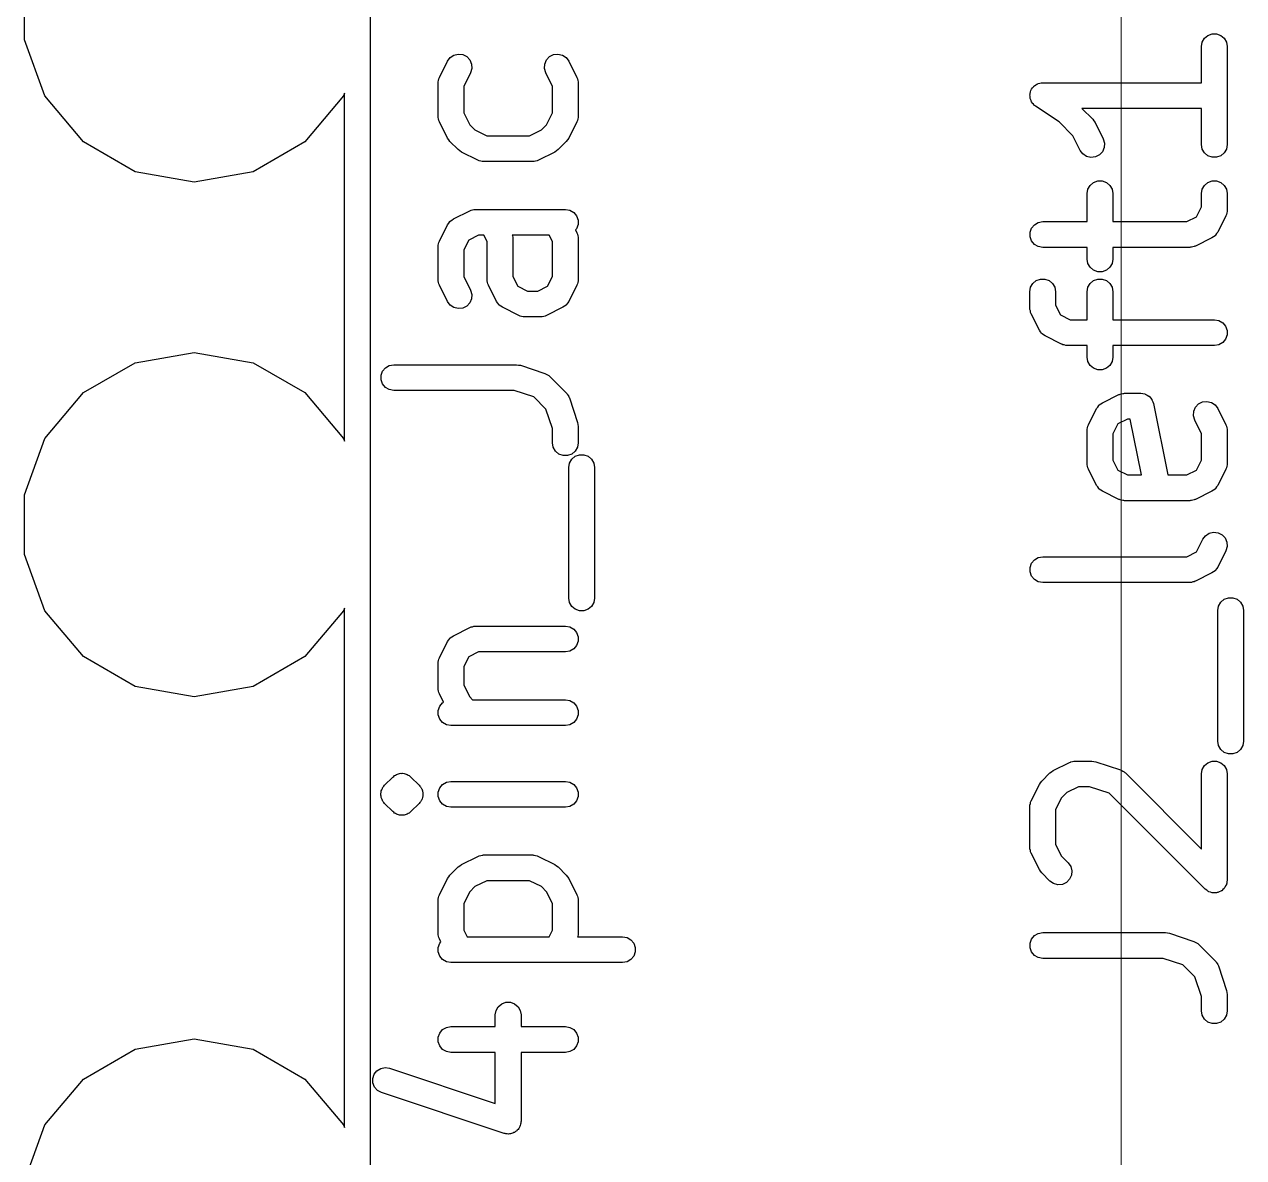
# Model space of a CAD drawing. Header units: millimetres. Extents: x 24 to 200, y 24 to 188.
# Drawn here: x 94.64 to 101.74, y 154.84 to 161.44 of the extents above; entities that cross this region are included whole.
import ezdxf

# ---------------------------------------------------------------- set-up
doc = ezdxf.new("R2010")
doc.units = ezdxf.units.MM
doc.layers.add('7_PCBサンプル', color=7, linetype='Continuous')
doc.layers.add('補助線', color=4, linetype='Continuous', lineweight=5, transparency=0.5)

# ---------------------------------------------------------------- blocks, each defined once
blk = doc.blocks.new('hhskb2-F.SilkS')
at = {"layer": '7_PCBサンプル'}
for p, q in [((83.625, -21.9), (83.625, -34)), ((81.6114, -25.2743), (81.6114, -24.9257)), ((81.7307, -25.6019), (81.6114, -25.2743)), ((88.4719, -25.2886), (88.4849, -25.2661)), ((88.4849, -25.2661), (88.5049, -25.2493)), ((88.5049, -25.2493), (88.5294, -25.2404)), ((88.5294, -25.2404), (88.5554, -25.2404)), ((88.5554, -25.2404), (88.5799, -25.2493)), ((88.5799, -25.2493), (88.5998, -25.2661)), ((88.5998, -25.2661), (88.6129, -25.2886)), ((88.4674, -25.3143), (88.4719, -25.2886)), ((88.4674, -25.525), (88.4674, -25.3143)), ((88.6129, -25.2886), (88.6174, -25.3143)), ((88.6174, -25.3143), (88.6174, -25.8857)), ((87.476, -25.5664), (87.4774, -25.5625)), ((87.4774, -25.5625), (87.4832, -25.5556)), ((87.4832, -25.5556), (87.4881, -25.5482)), ((87.4881, -25.5482), (87.4915, -25.5457)), ((87.4915, -25.5457), (87.4942, -25.5425)), ((87.4942, -25.5425), (87.5019, -25.5381)), ((87.5019, -25.5381), (87.5091, -25.5328)), ((87.5091, -25.5328), (87.5131, -25.5316)), ((87.5131, -25.5316), (87.5167, -25.5295)), ((87.5167, -25.5295), (87.5255, -25.528)), ((87.5255, -25.528), (87.5341, -25.5255)), ((87.5341, -25.5255), (87.5383, -25.5257)), ((87.5383, -25.5257), (87.5424, -25.525)), ((87.5424, -25.525), (88.4674, -25.525)), ((81.9548, -25.869), (81.7307, -25.6019)), ((83.4693, -25.6019), (83.2452, -25.869)), ((83.475, -25.5863), (83.4693, -25.6019)), ((83.475, -27.6137), (83.475, -25.5863)), ((87.4675, -25.5952), (87.4685, -25.5911)), ((87.4685, -25.6041), (87.4675, -25.5952)), ((87.4685, -25.587), (87.4716, -25.5786)), ((87.4685, -25.5911), (87.4685, -25.587)), ((87.4685, -25.613), (87.4685, -25.6041)), ((87.4699, -25.6169), (87.4685, -25.613)), ((87.4704, -25.6211), (87.4699, -25.6169)), ((87.4744, -25.6291), (87.4704, -25.6211)), ((87.4716, -25.5786), (87.4737, -25.5699)), ((87.4737, -25.5699), (87.476, -25.5664)), ((87.4774, -25.6375), (87.4744, -25.6291)), ((87.4801, -25.6407), (87.4774, -25.6375)), ((87.4819, -25.6444), (87.4801, -25.6407)), ((87.4884, -25.6506), (87.4819, -25.6444)), ((87.4942, -25.6575), (87.4884, -25.6506)), ((87.4978, -25.6595), (87.4942, -25.6575)), ((87.5008, -25.6624), (87.4978, -25.6595)), ((87.6375, -25.7535), (87.5008, -25.6624)), ((88.4674, -25.675), (87.7711, -25.675)), ((87.7711, -25.675), (87.8335, -25.7374)), ((88.4674, -25.8857), (88.4674, -25.675)), ((87.7188, -25.8349), (87.6375, -25.7535)), ((87.8335, -25.7374), (87.8404, -25.7473)), ((87.8404, -25.7473), (87.8476, -25.7569)), ((87.8476, -25.7569), (87.8952, -25.8522)), ((87.761, -25.9193), (87.7188, -25.8349)), ((82.2567, -26.0433), (81.9548, -25.869)), ((83.2452, -25.869), (82.9433, -26.0433)), ((87.7765, -25.9402), (87.761, -25.9193)), ((87.901, -25.9031), (87.8907, -25.927)), ((87.8952, -25.8522), (87.9026, -25.8771)), ((87.9026, -25.8771), (87.901, -25.9031)), ((88.4719, -25.9114), (88.4674, -25.8857)), ((88.4849, -25.9339), (88.4719, -25.9114)), ((88.6129, -25.9114), (88.5998, -25.9339)), ((88.6174, -25.8857), (88.6129, -25.9114)), ((87.7983, -25.9545), (87.7765, -25.9402)), ((87.8236, -25.9606), (87.7983, -25.9545)), ((87.8495, -25.9576), (87.8236, -25.9606)), ((87.8728, -25.946), (87.8495, -25.9576)), ((87.8907, -25.927), (87.8728, -25.946)), ((88.5049, -25.9507), (88.4849, -25.9339)), ((88.5294, -25.9596), (88.5049, -25.9507)), ((88.5554, -25.9596), (88.5294, -25.9596)), ((88.5799, -25.9507), (88.5554, -25.9596)), ((88.5998, -25.9339), (88.5799, -25.9507)), ((82.6, -26.1038), (82.2567, -26.0433)), ((82.9433, -26.0433), (82.6, -26.1038)), ((87.8052, -26.1458), (87.8183, -26.1232)), ((87.8183, -26.1232), (87.8382, -26.1065)), ((87.8382, -26.1065), (87.8627, -26.0976)), ((87.8627, -26.0976), (87.8887, -26.0976)), ((87.8887, -26.0976), (87.9132, -26.1065)), ((87.9132, -26.1065), (87.9332, -26.1232)), ((87.9332, -26.1232), (87.9462, -26.1458)), ((88.4719, -26.1458), (88.4849, -26.1232)), ((88.4849, -26.1232), (88.5049, -26.1065)), ((88.5049, -26.1065), (88.5294, -26.0976)), ((88.5294, -26.0976), (88.5554, -26.0976)), ((88.5554, -26.0976), (88.5799, -26.1065)), ((88.5799, -26.1065), (88.5998, -26.1232)), ((88.5998, -26.1232), (88.6129, -26.1458)), ((87.8007, -26.1714), (87.8052, -26.1458)), ((87.8007, -26.3345), (87.8007, -26.1714)), ((87.9462, -26.1458), (87.9507, -26.1714)), ((87.9507, -26.1714), (87.9507, -26.3345)), ((88.4674, -26.1714), (88.4719, -26.1458)), ((88.4674, -26.249), (88.4674, -26.1714)), ((88.6129, -26.1458), (88.6174, -26.1714)), ((88.6174, -26.1714), (88.6174, -26.2667)), ((88.4389, -26.306), (88.4674, -26.249)), ((88.6174, -26.2667), (88.6166, -26.2709)), ((88.6166, -26.2709), (88.6169, -26.2752)), ((87.4942, -26.3521), (87.5167, -26.339)), ((87.5167, -26.339), (87.5424, -26.3345)), ((87.5424, -26.3345), (87.8007, -26.3345)), ((87.9507, -26.3345), (88.3818, -26.3345)), ((88.3818, -26.3345), (88.4389, -26.306)), ((88.6095, -26.3002), (88.5618, -26.3954)), ((88.6107, -26.2961), (88.6095, -26.3002)), ((88.6129, -26.2923), (88.6107, -26.2961)), ((88.6144, -26.2837), (88.6129, -26.2923)), ((88.6169, -26.2752), (88.6144, -26.2837)), ((87.4685, -26.3965), (87.4774, -26.372)), ((87.4685, -26.4225), (87.4685, -26.3965)), ((87.4774, -26.372), (87.4942, -26.3521)), ((88.5463, -26.4164), (88.5371, -26.4224)), ((88.5476, -26.4147), (88.5463, -26.4164)), ((88.5492, -26.4135), (88.5476, -26.4147)), ((88.5553, -26.4043), (88.5492, -26.4135)), ((88.5618, -26.3954), (88.5553, -26.4043)), ((87.4774, -26.447), (87.4685, -26.4225)), ((87.4942, -26.467), (87.4774, -26.447)), ((87.5167, -26.48), (87.4942, -26.467)), ((87.5424, -26.4845), (87.5167, -26.48)), ((87.8007, -26.4845), (87.5424, -26.4845)), ((87.8007, -26.5524), (87.8007, -26.4845)), ((88.3995, -26.4845), (87.9507, -26.4845)), ((87.9507, -26.4845), (87.9507, -26.5524)), ((88.4038, -26.4838), (88.3995, -26.4845)), ((88.4081, -26.484), (88.4038, -26.4838)), ((88.4165, -26.4815), (88.4081, -26.484)), ((88.4252, -26.48), (88.4165, -26.4815)), ((88.4289, -26.4778), (88.4252, -26.48)), ((88.4331, -26.4766), (88.4289, -26.4778)), ((88.5283, -26.429), (88.4331, -26.4766)), ((88.5371, -26.4224), (88.5283, -26.429)), ((87.8052, -26.578), (87.8007, -26.5524)), ((87.9507, -26.5524), (87.9462, -26.578)), ((87.8183, -26.6006), (87.8052, -26.578)), ((87.8382, -26.6173), (87.8183, -26.6006)), ((87.8627, -26.6262), (87.8382, -26.6173)), ((87.8887, -26.6262), (87.8627, -26.6262)), ((87.9132, -26.6173), (87.8887, -26.6262)), ((87.9332, -26.6006), (87.9132, -26.6173)), ((87.9462, -26.578), (87.9332, -26.6006)), ((87.4719, -26.7172), (87.4849, -26.6946)), ((87.4849, -26.6946), (87.5049, -26.6779)), ((87.5049, -26.6779), (87.5294, -26.669)), ((87.5294, -26.669), (87.5554, -26.669)), ((87.5554, -26.669), (87.5799, -26.6779)), ((87.5799, -26.6779), (87.5998, -26.6946)), ((87.5998, -26.6946), (87.6129, -26.7172)), ((87.8052, -26.7172), (87.8183, -26.6946)), ((87.8183, -26.6946), (87.8382, -26.6779)), ((87.8382, -26.6779), (87.8627, -26.669)), ((87.8627, -26.669), (87.8887, -26.669)), ((87.8887, -26.669), (87.9132, -26.6779)), ((87.9132, -26.6779), (87.9332, -26.6946)), ((87.9332, -26.6946), (87.9462, -26.7172)), ((87.4674, -26.7429), (87.4719, -26.7172)), ((87.4674, -26.8381), (87.4674, -26.7429)), ((87.6129, -26.7172), (87.6174, -26.7429)), ((87.6174, -26.7429), (87.6174, -26.8204)), ((87.8007, -26.7429), (87.8052, -26.7172)), ((87.8007, -26.906), (87.8007, -26.7429)), ((87.9462, -26.7172), (87.9507, -26.7429)), ((87.9507, -26.7429), (87.9507, -26.906)), ((87.4681, -26.8424), (87.4674, -26.8381)), ((87.4679, -26.8467), (87.4681, -26.8424)), ((87.6174, -26.8204), (87.6459, -26.8774)), ((87.4704, -26.8551), (87.4679, -26.8467)), ((87.4719, -26.8637), (87.4704, -26.8551)), ((87.4741, -26.8675), (87.4719, -26.8637)), ((87.4753, -26.8716), (87.4741, -26.8675)), ((87.5229, -26.9669), (87.4753, -26.8716)), ((87.6459, -26.8774), (87.7029, -26.906)), ((87.7029, -26.906), (87.8007, -26.906)), ((87.9507, -26.906), (88.5424, -26.906)), ((88.5424, -26.906), (88.568, -26.9105)), ((88.568, -26.9105), (88.5906, -26.9235)), ((87.5295, -26.9757), (87.5229, -26.9669)), ((87.5355, -26.9849), (87.5295, -26.9757)), ((88.5906, -26.9235), (88.6073, -26.9435)), ((88.6073, -26.9435), (88.6162, -26.9679)), ((88.6162, -26.9679), (88.6162, -26.994)), ((87.5372, -26.9861), (87.5355, -26.9849)), ((87.5384, -26.9878), (87.5372, -26.9861)), ((87.5476, -26.9939), (87.5384, -26.9878)), ((87.5565, -27.0004), (87.5476, -26.9939)), ((87.6517, -27.048), (87.5565, -27.0004)), ((87.6558, -27.0493), (87.6517, -27.048)), ((87.6596, -27.0514), (87.6558, -27.0493)), ((87.6682, -27.053), (87.6596, -27.0514)), ((87.6767, -27.0555), (87.6682, -27.053)), ((87.681, -27.0552), (87.6767, -27.0555)), ((87.6852, -27.056), (87.681, -27.0552)), ((88.568, -27.0514), (88.5424, -27.056)), ((88.5906, -27.0384), (88.568, -27.0514)), ((88.6073, -27.0185), (88.5906, -27.0384)), ((88.6162, -26.994), (88.6073, -27.0185)), ((82.2567, -27.1567), (82.6, -27.0962)), ((82.6, -27.0962), (82.9433, -27.1567)), ((87.8007, -27.056), (87.6852, -27.056)), ((87.8007, -27.1238), (87.8007, -27.056)), ((87.8052, -27.1495), (87.8007, -27.1238)), ((87.9507, -27.1238), (87.9462, -27.1495)), ((88.5424, -27.056), (87.9507, -27.056)), ((87.9507, -27.056), (87.9507, -27.1238)), ((81.9548, -27.331), (82.2567, -27.1567)), ((82.9433, -27.1567), (83.2452, -27.331)), ((87.8183, -27.172), (87.8052, -27.1495)), ((87.8382, -27.1888), (87.8183, -27.172)), ((87.8627, -27.1977), (87.8382, -27.1888)), ((87.9132, -27.1888), (87.8887, -27.1977)), ((87.9332, -27.172), (87.9132, -27.1888)), ((87.9462, -27.1495), (87.9332, -27.172)), ((87.8887, -27.1977), (87.8627, -27.1977)), ((81.7307, -27.5981), (81.9548, -27.331)), ((83.2452, -27.331), (83.4693, -27.5981)), ((87.9892, -27.3412), (87.9929, -27.339)), ((87.9929, -27.339), (88.0016, -27.3375)), ((88.0016, -27.3375), (88.01, -27.335)), ((88.01, -27.335), (88.0143, -27.3353)), ((88.0143, -27.3353), (88.0186, -27.3345)), ((88.0186, -27.3345), (88.1138, -27.3345)), ((88.1138, -27.3345), (88.1258, -27.3366)), ((88.1258, -27.3366), (88.1378, -27.3385)), ((88.1378, -27.3385), (88.1386, -27.3389)), ((88.1386, -27.3389), (88.1395, -27.339)), ((88.1395, -27.339), (88.15, -27.3451)), ((87.8628, -27.4148), (87.8689, -27.4056)), ((87.8689, -27.4056), (87.8705, -27.4043)), ((87.8705, -27.4043), (87.8718, -27.4027)), ((87.8718, -27.4027), (87.881, -27.3966)), ((87.881, -27.3966), (87.8898, -27.3901)), ((87.8898, -27.3901), (87.985, -27.3424)), ((87.985, -27.3424), (87.9892, -27.3412)), ((88.15, -27.3451), (88.1607, -27.351)), ((88.1607, -27.351), (88.1613, -27.3516)), ((88.1613, -27.3516), (88.162, -27.3521)), ((88.162, -27.3521), (88.1698, -27.3614)), ((88.1698, -27.3614), (88.1779, -27.3705)), ((88.1779, -27.3705), (88.1782, -27.3714)), ((88.1782, -27.3714), (88.1788, -27.372)), ((88.1788, -27.372), (88.1829, -27.3835)), ((88.1829, -27.3835), (88.1874, -27.3948)), ((88.1874, -27.3948), (88.2705, -27.8107)), ((88.4322, -27.4158), (88.4501, -27.3969)), ((88.4501, -27.3969), (88.4734, -27.3853)), ((88.4734, -27.3853), (88.4993, -27.3823)), ((88.4993, -27.3823), (88.5246, -27.3883)), ((88.5246, -27.3883), (88.5463, -27.4027)), ((88.5463, -27.4027), (88.5618, -27.4236)), ((87.8086, -27.5188), (87.8563, -27.4236)), ((87.8563, -27.4236), (87.8628, -27.4148)), ((88.4203, -27.4657), (88.4218, -27.4397)), ((88.4277, -27.4907), (88.4203, -27.4657)), ((88.4218, -27.4397), (88.4322, -27.4158)), ((88.5618, -27.4236), (88.6095, -27.5188)), ((87.8007, -27.5524), (87.8015, -27.5481)), ((87.8007, -27.7429), (87.8007, -27.5524)), ((87.8012, -27.5438), (87.8037, -27.5354)), ((87.8015, -27.5481), (87.8012, -27.5438)), ((87.8037, -27.5354), (87.8052, -27.5267)), ((87.8052, -27.5267), (87.8074, -27.523)), ((87.8074, -27.523), (87.8086, -27.5188)), ((87.9792, -27.513), (87.9507, -27.5701)), ((88.0363, -27.4845), (87.9792, -27.513)), ((88.0523, -27.4845), (88.0363, -27.4845)), ((88.1176, -27.8107), (88.0523, -27.4845)), ((88.4674, -27.5701), (88.4277, -27.4907)), ((88.6095, -27.5188), (88.6107, -27.523)), ((88.6107, -27.523), (88.6129, -27.5267)), ((88.6129, -27.5267), (88.6144, -27.5354)), ((88.6144, -27.5354), (88.6169, -27.5438)), ((88.6169, -27.5438), (88.6166, -27.5481)), ((88.6166, -27.5481), (88.6174, -27.5524)), ((88.6174, -27.5524), (88.6174, -27.7429)), ((81.6114, -27.9257), (81.7307, -27.5981)), ((83.4693, -27.5981), (83.475, -27.6137)), ((87.9507, -27.5701), (87.9507, -27.7252)), ((88.4674, -27.7252), (88.4674, -27.5701)), ((87.8015, -27.7471), (87.8007, -27.7429)), ((87.8012, -27.7514), (87.8015, -27.7471)), ((87.8037, -27.7599), (87.8012, -27.7514)), ((87.8052, -27.7685), (87.8037, -27.7599)), ((87.9507, -27.7252), (87.9792, -27.7822)), ((88.4389, -27.7822), (88.4674, -27.7252)), ((88.6144, -27.7599), (88.6129, -27.7685)), ((88.6169, -27.7514), (88.6144, -27.7599)), ((88.6174, -27.7429), (88.6166, -27.7471)), ((88.6166, -27.7471), (88.6169, -27.7514)), ((87.8074, -27.7723), (87.8052, -27.7685)), ((87.8086, -27.7764), (87.8074, -27.7723)), ((87.8563, -27.8716), (87.8086, -27.7764)), ((87.9792, -27.7822), (88.0363, -27.8107)), ((88.0363, -27.8107), (88.1176, -27.8107)), ((88.2705, -27.8107), (88.3818, -27.8107)), ((88.3818, -27.8107), (88.4389, -27.7822)), ((88.6095, -27.7764), (88.5618, -27.8716)), ((88.6107, -27.7723), (88.6095, -27.7764)), ((88.6129, -27.7685), (88.6107, -27.7723)), ((87.8628, -27.8805), (87.8563, -27.8716)), ((87.8689, -27.8897), (87.8628, -27.8805)), ((87.8705, -27.8909), (87.8689, -27.8897)), ((87.8718, -27.8926), (87.8705, -27.8909)), ((87.881, -27.8986), (87.8718, -27.8926)), ((87.8898, -27.9052), (87.881, -27.8986)), ((87.985, -27.9528), (87.8898, -27.9052)), ((88.5283, -27.9052), (88.4331, -27.9528)), ((88.5371, -27.8986), (88.5283, -27.9052)), ((88.5463, -27.8926), (88.5371, -27.8986)), ((88.5476, -27.8909), (88.5463, -27.8926)), ((88.5492, -27.8897), (88.5476, -27.8909)), ((88.5553, -27.8805), (88.5492, -27.8897)), ((88.5618, -27.8716), (88.5553, -27.8805)), ((81.6114, -28.2743), (81.6114, -27.9257)), ((87.9892, -27.954), (87.985, -27.9528)), ((87.9929, -27.9562), (87.9892, -27.954)), ((88.0016, -27.9577), (87.9929, -27.9562)), ((88.01, -27.9602), (88.0016, -27.9577)), ((88.0143, -27.96), (88.01, -27.9602)), ((88.0186, -27.9607), (88.0143, -27.96)), ((88.3995, -27.9607), (88.0186, -27.9607)), ((88.4038, -27.96), (88.3995, -27.9607)), ((88.4081, -27.9602), (88.4038, -27.96)), ((88.4165, -27.9577), (88.4081, -27.9602)), ((88.4252, -27.9562), (88.4165, -27.9577)), ((88.4289, -27.954), (88.4252, -27.9562)), ((88.4331, -27.9528), (88.4289, -27.954)), ((88.4389, -28.2584), (88.4753, -28.1855)), ((88.4753, -28.1855), (88.4908, -28.1646)), ((88.4908, -28.1646), (88.5126, -28.1502)), ((88.5126, -28.1502), (88.5379, -28.1442)), ((88.5379, -28.1442), (88.5638, -28.1472)), ((88.5638, -28.1472), (88.5871, -28.1588)), ((88.5871, -28.1588), (88.605, -28.1777)), ((88.605, -28.1777), (88.6153, -28.2016)), ((88.3818, -28.2869), (88.4389, -28.2584)), ((88.6095, -28.2526), (88.5618, -28.3478)), ((88.6169, -28.2276), (88.6095, -28.2526)), ((88.6153, -28.2016), (88.6169, -28.2276)), ((81.7307, -28.6019), (81.6114, -28.2743)), ((87.4685, -28.3489), (87.4774, -28.3244)), ((87.4774, -28.3244), (87.4942, -28.3045)), ((87.4942, -28.3045), (87.5167, -28.2914)), ((87.5167, -28.2914), (87.5424, -28.2869)), ((87.5424, -28.2869), (88.3818, -28.2869)), ((87.4685, -28.3749), (87.4685, -28.3489)), ((87.4774, -28.3994), (87.4685, -28.3749)), ((87.4942, -28.4194), (87.4774, -28.3994)), ((88.5283, -28.3814), (88.4331, -28.429)), ((88.5371, -28.3748), (88.5283, -28.3814)), ((88.5463, -28.3687), (88.5371, -28.3748)), ((88.5476, -28.3671), (88.5463, -28.3687)), ((88.5492, -28.3659), (88.5476, -28.3671)), ((88.5553, -28.3567), (88.5492, -28.3659)), ((88.5618, -28.3478), (88.5553, -28.3567)), ((87.5167, -28.4324), (87.4942, -28.4194)), ((87.5424, -28.4369), (87.5167, -28.4324)), ((88.3995, -28.4369), (87.5424, -28.4369)), ((88.4038, -28.4362), (88.3995, -28.4369)), ((88.4081, -28.4364), (88.4038, -28.4362)), ((88.4165, -28.4339), (88.4081, -28.4364)), ((88.4252, -28.4324), (88.4165, -28.4339)), ((88.4289, -28.4302), (88.4252, -28.4324)), ((88.4331, -28.429), (88.4289, -28.4302)), ((88.5802, -28.5518), (88.6001, -28.535)), ((88.6001, -28.535), (88.6246, -28.5261)), ((88.6246, -28.5261), (88.6506, -28.5261)), ((88.6506, -28.5261), (88.6751, -28.535)), ((88.6751, -28.535), (88.6951, -28.5518)), ((81.9548, -28.869), (81.7307, -28.6019)), ((83.4693, -28.6019), (83.2452, -28.869)), ((83.475, -28.5863), (83.4693, -28.6019)), ((83.475, -31.6137), (83.475, -28.5863)), ((88.5626, -28.6), (88.5671, -28.5743)), ((88.5626, -29.3619), (88.5626, -28.6)), ((88.5671, -28.5743), (88.5802, -28.5518)), ((88.6951, -28.5518), (88.7081, -28.5743)), ((88.7081, -28.5743), (88.7126, -28.6)), ((88.7126, -28.6), (88.7126, -29.3619)), ((82.2567, -29.0433), (81.9548, -28.869)), ((83.2452, -28.869), (82.9433, -29.0433)), ((82.6, -29.1038), (82.2567, -29.0433)), ((82.9433, -29.0433), (82.6, -29.1038)), ((88.5671, -29.3876), (88.5626, -29.3619)), ((88.5802, -29.4101), (88.5671, -29.3876)), ((88.7081, -29.3876), (88.6951, -29.4101)), ((88.7126, -29.3619), (88.7081, -29.3876)), ((88.6001, -29.4269), (88.5802, -29.4101)), ((88.6246, -29.4358), (88.6001, -29.4269)), ((88.6506, -29.4358), (88.6246, -29.4358)), ((88.6751, -29.4269), (88.6506, -29.4358)), ((88.6951, -29.4101), (88.6751, -29.4269)), ((87.5846, -29.547), (87.5944, -29.5401)), ((87.5944, -29.5401), (87.6041, -29.5329)), ((87.6041, -29.5329), (87.6993, -29.4853)), ((87.6993, -29.4853), (87.7035, -29.4841)), ((87.7035, -29.4841), (87.7072, -29.4819)), ((87.7072, -29.4819), (87.7159, -29.4804)), ((87.7159, -29.4804), (87.7243, -29.4779)), ((87.7243, -29.4779), (87.7286, -29.4781)), ((87.7286, -29.4781), (87.7329, -29.4774)), ((87.7329, -29.4774), (87.8281, -29.4774)), ((87.8281, -29.4774), (87.8399, -29.4795)), ((87.8399, -29.4795), (87.8518, -29.4812)), ((87.8518, -29.4812), (87.9947, -29.5288)), ((87.9947, -29.5288), (87.9985, -29.5309)), ((87.9985, -29.5309), (88.0026, -29.532)), ((88.0026, -29.532), (88.0098, -29.5371)), ((88.0098, -29.5371), (88.0176, -29.5413)), ((88.4674, -29.5524), (88.4719, -29.5267)), ((88.4719, -29.5267), (88.4849, -29.5042)), ((88.4849, -29.5042), (88.5049, -29.4874)), ((88.5049, -29.4874), (88.5294, -29.4785)), ((88.5294, -29.4785), (88.5554, -29.4785)), ((88.5554, -29.4785), (88.5799, -29.4874)), ((88.5799, -29.4874), (88.5998, -29.5042)), ((88.5998, -29.5042), (88.6129, -29.5267)), ((88.6129, -29.5267), (88.6174, -29.5524)), ((87.5229, -29.6141), (87.5301, -29.6044)), ((87.5301, -29.6044), (87.537, -29.5946)), ((87.537, -29.5946), (87.5846, -29.547)), ((88.0176, -29.5413), (88.0204, -29.5445)), ((88.0204, -29.5445), (88.024, -29.547)), ((88.024, -29.547), (88.4674, -29.9904)), ((88.4674, -29.9904), (88.4674, -29.5524)), ((88.6174, -29.5524), (88.6174, -30.1714)), ((87.4753, -29.7093), (87.5229, -29.6141)), ((87.682, -29.6616), (87.6516, -29.692)), ((87.7506, -29.6274), (87.682, -29.6616)), ((87.8159, -29.6274), (87.7506, -29.6274)), ((87.9304, -29.6656), (87.8159, -29.6274)), ((88.4893, -30.2245), (87.9304, -29.6656)), ((87.4674, -29.7429), (87.4681, -29.7386)), ((87.4674, -29.981), (87.4674, -29.7429)), ((87.4679, -29.7343), (87.4704, -29.7259)), ((87.4681, -29.7386), (87.4679, -29.7343)), ((87.4704, -29.7259), (87.4719, -29.7172)), ((87.4719, -29.7172), (87.4741, -29.7135)), ((87.4741, -29.7135), (87.4753, -29.7093)), ((87.6516, -29.692), (87.6174, -29.7606)), ((87.6174, -29.7606), (87.6174, -29.9632)), ((87.6174, -29.9632), (87.6516, -30.0318)), ((87.4681, -29.9852), (87.4674, -29.981)), ((87.4679, -29.9895), (87.4681, -29.9852)), ((87.4704, -29.9979), (87.4679, -29.9895)), ((87.4719, -30.0066), (87.4704, -29.9979)), ((87.4741, -30.0104), (87.4719, -30.0066)), ((87.4753, -30.0145), (87.4741, -30.0104)), ((87.5229, -30.1097), (87.4753, -30.0145)), ((87.6516, -30.0318), (87.6907, -30.0708)), ((87.6907, -30.0708), (87.7056, -30.0921)), ((87.7056, -30.0921), (87.7123, -30.1173)), ((87.5301, -30.1194), (87.5229, -30.1097)), ((87.537, -30.1292), (87.5301, -30.1194)), ((87.5846, -30.1768), (87.537, -30.1292)), ((87.6059, -30.1918), (87.5846, -30.1768)), ((87.6991, -30.1668), (87.6806, -30.1852)), ((87.7101, -30.1432), (87.6991, -30.1668)), ((87.7123, -30.1173), (87.7101, -30.1432)), ((88.6174, -30.1714), (88.6157, -30.1811)), ((87.6311, -30.1985), (87.6059, -30.1918)), ((87.657, -30.1963), (87.6311, -30.1985)), ((87.6806, -30.1852), (87.657, -30.1963)), ((88.4974, -30.2301), (88.4893, -30.2245)), ((88.5049, -30.2364), (88.4974, -30.2301)), ((88.508, -30.2375), (88.5049, -30.2364)), ((88.5107, -30.2394), (88.508, -30.2375)), ((88.5202, -30.2419), (88.5107, -30.2394)), ((88.5294, -30.2453), (88.5202, -30.2419)), ((88.5327, -30.2453), (88.5294, -30.2453)), ((88.5358, -30.2461), (88.5327, -30.2453)), ((88.5456, -30.2453), (88.5358, -30.2461)), ((88.5554, -30.2453), (88.5456, -30.2453)), ((88.5585, -30.2442), (88.5554, -30.2453)), ((88.5618, -30.2439), (88.5585, -30.2442)), ((88.5707, -30.2397), (88.5618, -30.2439)), ((88.5799, -30.2364), (88.5707, -30.2397)), ((88.5824, -30.2343), (88.5799, -30.2364)), ((88.5854, -30.2329), (88.5824, -30.2343)), ((88.5923, -30.2259), (88.5854, -30.2329)), ((88.5998, -30.2196), (88.5923, -30.2259)), ((88.6015, -30.2168), (88.5998, -30.2196)), ((88.6038, -30.2144), (88.6015, -30.2168)), ((88.608, -30.2056), (88.6038, -30.2144)), ((88.6129, -30.1971), (88.608, -30.2056)), ((88.6134, -30.1938), (88.6129, -30.1971)), ((88.6148, -30.1908), (88.6134, -30.1938)), ((88.6157, -30.1811), (88.6148, -30.1908)), ((87.4685, -30.5394), (87.4774, -30.5149)), ((87.4774, -30.5149), (87.4942, -30.4949)), ((87.4942, -30.4949), (87.5167, -30.4819)), ((87.5167, -30.4819), (87.5424, -30.4774)), ((87.5424, -30.4774), (88.2567, -30.4774)), ((88.2567, -30.4774), (88.2685, -30.4795)), ((88.2685, -30.4795), (88.2804, -30.4812)), ((88.2804, -30.4812), (88.4232, -30.5288)), ((88.4232, -30.5288), (88.427, -30.5309)), ((88.427, -30.5309), (88.4312, -30.532)), ((88.4312, -30.532), (88.4384, -30.5371)), ((87.4685, -30.5654), (87.4685, -30.5394)), ((87.4774, -30.5899), (87.4685, -30.5654)), ((87.4942, -30.6098), (87.4774, -30.5899)), ((88.4384, -30.5371), (88.4461, -30.5413)), ((88.4461, -30.5413), (88.449, -30.5445)), ((88.449, -30.5445), (88.4526, -30.547)), ((88.4526, -30.547), (88.5478, -30.6422)), ((87.5167, -30.6229), (87.4942, -30.6098)), ((87.5424, -30.6274), (87.5167, -30.6229)), ((88.2445, -30.6274), (87.5424, -30.6274)), ((88.359, -30.6656), (88.2445, -30.6274)), ((88.4292, -30.7358), (88.359, -30.6656)), ((88.5478, -30.6422), (88.5503, -30.6457)), ((88.5503, -30.6457), (88.5535, -30.6486)), ((88.5535, -30.6486), (88.5577, -30.6563)), ((88.5577, -30.6563), (88.5627, -30.6635)), ((88.5627, -30.6635), (88.5639, -30.6677)), ((88.5639, -30.6677), (88.5659, -30.6715)), ((88.5659, -30.6715), (88.6135, -30.8144)), ((88.4674, -30.8503), (88.4292, -30.7358)), ((88.6135, -30.8144), (88.6153, -30.8263)), ((88.4674, -30.9333), (88.4674, -30.8503)), ((88.6153, -30.8263), (88.6174, -30.8381)), ((88.6174, -30.8381), (88.6174, -30.9333)), ((88.4719, -30.959), (88.4674, -30.9333)), ((88.4849, -30.9815), (88.4719, -30.959)), ((88.6129, -30.959), (88.5998, -30.9815)), ((88.6174, -30.9333), (88.6129, -30.959)), ((88.5049, -30.9983), (88.4849, -30.9815)), ((88.5294, -31.0072), (88.5049, -30.9983)), ((88.5554, -31.0072), (88.5294, -31.0072)), ((88.5799, -30.9983), (88.5554, -31.0072)), ((88.5998, -30.9815), (88.5799, -30.9983)), ((82.2567, -31.1567), (82.6, -31.0962)), ((82.6, -31.0962), (82.9433, -31.1567)), ((81.9548, -31.331), (82.2567, -31.1567)), ((82.9433, -31.1567), (83.2452, -31.331)), ((81.7307, -31.5981), (81.9548, -31.331)), ((83.2452, -31.331), (83.4693, -31.5981)), ((81.6114, -31.9257), (81.7307, -31.5981)), ((83.4693, -31.5981), (83.475, -31.6137))]:
    blk.add_line(p, q, dxfattribs=at)
blk = doc.blocks.new('hhskb2-F.Fab')
at = {"layer": '7_PCBサンプル'}
for p, q in [((84.0286, -25.495), (84.0763, -25.3998)), ((84.0763, -25.3998), (84.0918, -25.3789)), ((84.0918, -25.3789), (84.1135, -25.3645)), ((84.1135, -25.3645), (84.1388, -25.3585)), ((84.1388, -25.3585), (84.1647, -25.3614)), ((84.1647, -25.3614), (84.188, -25.3731)), ((84.188, -25.3731), (84.2059, -25.392)), ((84.2059, -25.392), (84.2163, -25.4159)), ((84.2163, -25.4159), (84.2178, -25.4419)), ((84.6403, -25.4419), (84.6418, -25.4159)), ((84.6418, -25.4159), (84.6522, -25.392)), ((84.6522, -25.392), (84.6701, -25.3731)), ((84.6701, -25.3731), (84.6934, -25.3614)), ((84.6934, -25.3614), (84.7193, -25.3585)), ((84.7193, -25.3585), (84.7446, -25.3645)), ((84.7446, -25.3645), (84.7663, -25.3789)), ((84.7663, -25.3789), (84.7818, -25.3998)), ((84.7818, -25.3998), (84.8295, -25.495)), ((84.2104, -25.4669), (84.1707, -25.5463)), ((84.2178, -25.4419), (84.2104, -25.4669)), ((84.6477, -25.4669), (84.6403, -25.4419)), ((84.6874, -25.5463), (84.6477, -25.4669)), ((84.0207, -25.5286), (84.0215, -25.5243)), ((84.0207, -25.719), (84.0207, -25.5286)), ((84.0212, -25.52), (84.0237, -25.5116)), ((84.0215, -25.5243), (84.0212, -25.52)), ((84.0237, -25.5116), (84.0252, -25.5029)), ((84.0252, -25.5029), (84.0274, -25.4992)), ((84.0274, -25.4992), (84.0286, -25.495)), ((84.1707, -25.5463), (84.1707, -25.7013)), ((84.6874, -25.7013), (84.6874, -25.5463)), ((84.8295, -25.495), (84.8307, -25.4992)), ((84.8307, -25.4992), (84.8329, -25.5029)), ((84.8329, -25.5029), (84.8344, -25.5116)), ((84.8344, -25.5116), (84.8369, -25.52)), ((84.8369, -25.52), (84.8366, -25.5243)), ((84.8366, -25.5243), (84.8374, -25.5286)), ((84.8374, -25.5286), (84.8374, -25.719)), ((84.1707, -25.7013), (84.205, -25.7699)), ((84.6531, -25.7699), (84.6874, -25.7013)), ((84.0215, -25.7233), (84.0207, -25.719)), ((84.0212, -25.7276), (84.0215, -25.7233)), ((84.0237, -25.736), (84.0212, -25.7276)), ((84.0252, -25.7447), (84.0237, -25.736)), ((84.0274, -25.7484), (84.0252, -25.7447)), ((84.0286, -25.7526), (84.0274, -25.7484)), ((84.0763, -25.8478), (84.0286, -25.7526)), ((84.205, -25.7699), (84.2354, -25.8003)), ((84.6227, -25.8003), (84.6531, -25.7699)), ((84.8295, -25.7526), (84.7818, -25.8478)), ((84.8307, -25.7484), (84.8295, -25.7526)), ((84.8329, -25.7447), (84.8307, -25.7484)), ((84.8344, -25.736), (84.8329, -25.7447)), ((84.8369, -25.7276), (84.8344, -25.736)), ((84.8374, -25.719), (84.8366, -25.7233)), ((84.8366, -25.7233), (84.8369, -25.7276)), ((84.0834, -25.8575), (84.0763, -25.8478)), ((84.2354, -25.8003), (84.3039, -25.8345)), ((84.3039, -25.8345), (84.5542, -25.8345)), ((84.5542, -25.8345), (84.6227, -25.8003)), ((84.7818, -25.8478), (84.7747, -25.8575)), ((84.0903, -25.8673), (84.0834, -25.8575)), ((84.1379, -25.9149), (84.0903, -25.8673)), ((84.1478, -25.9218), (84.1379, -25.9149)), ((84.7202, -25.9149), (84.7103, -25.9218)), ((84.7678, -25.8673), (84.7202, -25.9149)), ((84.7747, -25.8575), (84.7678, -25.8673)), ((84.1574, -25.929), (84.1478, -25.9218)), ((84.2526, -25.9766), (84.1574, -25.929)), ((84.2568, -25.9778), (84.2526, -25.9766)), ((84.2605, -25.98), (84.2568, -25.9778)), ((84.2692, -25.9815), (84.2605, -25.98)), ((84.2776, -25.984), (84.2692, -25.9815)), ((84.2819, -25.9838), (84.2776, -25.984)), ((84.2862, -25.9845), (84.2819, -25.9838)), ((84.5719, -25.9845), (84.2862, -25.9845)), ((84.5762, -25.9838), (84.5719, -25.9845)), ((84.5805, -25.984), (84.5762, -25.9838)), ((84.5889, -25.9815), (84.5805, -25.984)), ((84.5976, -25.98), (84.5889, -25.9815)), ((84.6013, -25.9778), (84.5976, -25.98)), ((84.6054, -25.9766), (84.6013, -25.9778)), ((84.7007, -25.929), (84.6054, -25.9766)), ((84.7103, -25.9218), (84.7007, -25.929)), ((84.1098, -26.3186), (84.205, -26.271)), ((84.205, -26.271), (84.2092, -26.2698)), ((84.2092, -26.2698), (84.2129, -26.2676)), ((84.2129, -26.2676), (84.2216, -26.2661)), ((84.2216, -26.2661), (84.23, -26.2636)), ((84.23, -26.2636), (84.2343, -26.2638)), ((84.2343, -26.2638), (84.2386, -26.2631)), ((84.2386, -26.2631), (84.7624, -26.2631)), ((84.7624, -26.2631), (84.788, -26.2676)), ((84.788, -26.2676), (84.8106, -26.2806)), ((84.0763, -26.3522), (84.0828, -26.3433)), ((84.0828, -26.3433), (84.0889, -26.3341)), ((84.0889, -26.3341), (84.0905, -26.3329)), ((84.0905, -26.3329), (84.0918, -26.3313)), ((84.0918, -26.3313), (84.101, -26.3252)), ((84.101, -26.3252), (84.1098, -26.3186)), ((84.8106, -26.2806), (84.8273, -26.3006)), ((84.8273, -26.3006), (84.8362, -26.3251)), ((84.8362, -26.3251), (84.8362, -26.3511)), ((84.0286, -26.4474), (84.0763, -26.3522)), ((84.2563, -26.4131), (84.1992, -26.4416)), ((84.2875, -26.4131), (84.2563, -26.4131)), ((84.3064, -26.451), (84.2875, -26.4131)), ((84.4529, -26.4131), (84.4534, -26.4163)), ((84.6684, -26.4131), (84.4529, -26.4131)), ((84.4534, -26.4163), (84.4559, -26.4248)), ((84.6874, -26.451), (84.6684, -26.4131)), ((84.8273, -26.3756), (84.8211, -26.383)), ((84.8211, -26.383), (84.8295, -26.3998)), ((84.8362, -26.3511), (84.8273, -26.3756)), ((84.8295, -26.3998), (84.8307, -26.4039)), ((84.8307, -26.4039), (84.8329, -26.4077)), ((84.8329, -26.4077), (84.8344, -26.4163)), ((84.8344, -26.4163), (84.8369, -26.4248)), ((84.0207, -26.481), (84.0215, -26.4767)), ((84.0207, -26.6714), (84.0207, -26.481)), ((84.0212, -26.4724), (84.0237, -26.464)), ((84.0215, -26.4767), (84.0212, -26.4724)), ((84.0237, -26.464), (84.0252, -26.4553)), ((84.0252, -26.4553), (84.0274, -26.4516)), ((84.0274, -26.4516), (84.0286, -26.4474)), ((84.1992, -26.4416), (84.1707, -26.4987)), ((84.3064, -26.6714), (84.3064, -26.451)), ((84.4559, -26.4248), (84.4557, -26.4291)), ((84.4557, -26.4291), (84.4564, -26.4333)), ((84.4564, -26.4333), (84.4564, -26.6537)), ((84.6874, -26.6537), (84.6874, -26.451)), ((84.8369, -26.4248), (84.8366, -26.4291)), ((84.8366, -26.4291), (84.8374, -26.4333)), ((84.8374, -26.4333), (84.8374, -26.6714)), ((84.1707, -26.4987), (84.1707, -26.6537)), ((84.0215, -26.6757), (84.0207, -26.6714)), ((84.0212, -26.68), (84.0215, -26.6757)), ((84.0237, -26.6884), (84.0212, -26.68)), ((84.0252, -26.6971), (84.0237, -26.6884)), ((84.0274, -26.7008), (84.0252, -26.6971)), ((84.1707, -26.6537), (84.2104, -26.7331)), ((84.3072, -26.6757), (84.3064, -26.6714)), ((84.3069, -26.68), (84.3072, -26.6757)), ((84.3094, -26.6884), (84.3069, -26.68)), ((84.311, -26.6971), (84.3094, -26.6884)), ((84.3131, -26.7008), (84.311, -26.6971)), ((84.4564, -26.6537), (84.4849, -26.7108)), ((84.6589, -26.7108), (84.6874, -26.6537)), ((84.8329, -26.6971), (84.8307, -26.7008)), ((84.8344, -26.6884), (84.8329, -26.6971)), ((84.8369, -26.68), (84.8344, -26.6884)), ((84.8374, -26.6714), (84.8366, -26.6757)), ((84.8366, -26.6757), (84.8369, -26.68)), ((84.0286, -26.705), (84.0274, -26.7008)), ((84.0763, -26.8002), (84.0286, -26.705)), ((84.2104, -26.7331), (84.2178, -26.7581)), ((84.2178, -26.7581), (84.2163, -26.7841)), ((84.3143, -26.705), (84.3131, -26.7008)), ((84.362, -26.8002), (84.3143, -26.705)), ((84.4849, -26.7108), (84.542, -26.7393)), ((84.542, -26.7393), (84.6018, -26.7393)), ((84.6018, -26.7393), (84.6589, -26.7108)), ((84.8295, -26.705), (84.7818, -26.8002)), ((84.8307, -26.7008), (84.8295, -26.705)), ((84.0918, -26.8211), (84.0763, -26.8002)), ((84.1135, -26.8355), (84.0918, -26.8211)), ((84.1388, -26.8415), (84.1135, -26.8355)), ((84.1647, -26.8386), (84.1388, -26.8415)), ((84.188, -26.8269), (84.1647, -26.8386)), ((84.2059, -26.808), (84.188, -26.8269)), ((84.2163, -26.7841), (84.2059, -26.808)), ((84.3685, -26.809), (84.362, -26.8002)), ((84.3746, -26.8182), (84.3685, -26.809)), ((84.3762, -26.8195), (84.3746, -26.8182)), ((84.3775, -26.8211), (84.3762, -26.8195)), ((84.3867, -26.8272), (84.3775, -26.8211)), ((84.3955, -26.8337), (84.3867, -26.8272)), ((84.4907, -26.8814), (84.3955, -26.8337)), ((84.7483, -26.8337), (84.6531, -26.8814)), ((84.7571, -26.8272), (84.7483, -26.8337)), ((84.7663, -26.8211), (84.7571, -26.8272)), ((84.7676, -26.8195), (84.7663, -26.8211)), ((84.7692, -26.8182), (84.7676, -26.8195)), ((84.7753, -26.809), (84.7692, -26.8182)), ((84.7818, -26.8002), (84.7753, -26.809)), ((84.4949, -26.8826), (84.4907, -26.8814)), ((84.4986, -26.8848), (84.4949, -26.8826)), ((84.5073, -26.8863), (84.4986, -26.8848)), ((84.5157, -26.8888), (84.5073, -26.8863)), ((84.52, -26.8885), (84.5157, -26.8888)), ((84.5243, -26.8893), (84.52, -26.8885)), ((84.6195, -26.8893), (84.5243, -26.8893)), ((84.6238, -26.8885), (84.6195, -26.8893)), ((84.6281, -26.8888), (84.6238, -26.8885)), ((84.6365, -26.8863), (84.6281, -26.8888)), ((84.6452, -26.8848), (84.6365, -26.8863)), ((84.6489, -26.8826), (84.6452, -26.8848)), ((84.6531, -26.8814), (84.6489, -26.8826)), ((83.6974, -27.2054), (83.7142, -27.1854)), ((83.7142, -27.1854), (83.7367, -27.1724)), ((83.7367, -27.1724), (83.7624, -27.1679)), ((83.7624, -27.1679), (84.4767, -27.1679)), ((84.4767, -27.1679), (84.4885, -27.1699)), ((84.4885, -27.1699), (84.5004, -27.1717)), ((84.5004, -27.1717), (84.6432, -27.2193)), ((83.6885, -27.2298), (83.6974, -27.2054)), ((83.6885, -27.2559), (83.6885, -27.2298)), ((83.6974, -27.2804), (83.6885, -27.2559)), ((84.6432, -27.2193), (84.647, -27.2214)), ((84.647, -27.2214), (84.6512, -27.2225)), ((84.6512, -27.2225), (84.6584, -27.2275)), ((84.6584, -27.2275), (84.6661, -27.2317)), ((84.6661, -27.2317), (84.669, -27.235)), ((84.669, -27.235), (84.6726, -27.2374)), ((84.6726, -27.2374), (84.7678, -27.3327)), ((83.7142, -27.3003), (83.6974, -27.2804)), ((83.7367, -27.3133), (83.7142, -27.3003)), ((83.7624, -27.3179), (83.7367, -27.3133)), ((84.4645, -27.3179), (83.7624, -27.3179)), ((84.579, -27.356), (84.4645, -27.3179)), ((84.7678, -27.3327), (84.7703, -27.3362)), ((84.7703, -27.3362), (84.7735, -27.3391)), ((84.7735, -27.3391), (84.7777, -27.3468)), ((84.6492, -27.4262), (84.579, -27.356)), ((84.7777, -27.3468), (84.7827, -27.354)), ((84.7827, -27.354), (84.7839, -27.3582)), ((84.7839, -27.3582), (84.7859, -27.362)), ((84.7859, -27.362), (84.8335, -27.5049)), ((84.6874, -27.5407), (84.6492, -27.4262)), ((84.6874, -27.6238), (84.6874, -27.5407)), ((84.8335, -27.5049), (84.8353, -27.5167)), ((84.8353, -27.5167), (84.8374, -27.5286)), ((84.8374, -27.5286), (84.8374, -27.6238)), ((84.6919, -27.6495), (84.6874, -27.6238)), ((84.7049, -27.672), (84.6919, -27.6495)), ((84.7249, -27.6888), (84.7049, -27.672)), ((84.7494, -27.6977), (84.7249, -27.6888)), ((84.7999, -27.6888), (84.7754, -27.6977)), ((84.8198, -27.672), (84.7999, -27.6888)), ((84.8329, -27.6495), (84.8198, -27.672)), ((84.8201, -27.7017), (84.8446, -27.6928)), ((84.8374, -27.6238), (84.8329, -27.6495)), ((84.8446, -27.6928), (84.8706, -27.6928)), ((84.8706, -27.6928), (84.8951, -27.7017)), ((84.7754, -27.6977), (84.7494, -27.6977)), ((84.7826, -27.7667), (84.7871, -27.741)), ((84.7871, -27.741), (84.8002, -27.7185)), ((84.8002, -27.7185), (84.8201, -27.7017)), ((84.8951, -27.7017), (84.9151, -27.7185)), ((84.9151, -27.7185), (84.9281, -27.741)), ((84.9281, -27.741), (84.9326, -27.7667)), ((84.7826, -28.5286), (84.7826, -27.7667)), ((84.9326, -27.7667), (84.9326, -28.5286)), ((84.7871, -28.5542), (84.7826, -28.5286)), ((84.9326, -28.5286), (84.9281, -28.5542)), ((84.8002, -28.5768), (84.7871, -28.5542)), ((84.8201, -28.5935), (84.8002, -28.5768)), ((84.8446, -28.6024), (84.8201, -28.5935)), ((84.8706, -28.6024), (84.8446, -28.6024)), ((84.8951, -28.5935), (84.8706, -28.6024)), ((84.9151, -28.5768), (84.8951, -28.5935)), ((84.9281, -28.5542), (84.9151, -28.5768)), ((84.0905, -28.7615), (84.0918, -28.7598)), ((84.0918, -28.7598), (84.101, -28.7538)), ((84.101, -28.7538), (84.1098, -28.7472)), ((84.1098, -28.7472), (84.205, -28.6996)), ((84.205, -28.6996), (84.2092, -28.6984)), ((84.2092, -28.6984), (84.2129, -28.6962)), ((84.2129, -28.6962), (84.2216, -28.6947)), ((84.2216, -28.6947), (84.23, -28.6922)), ((84.23, -28.6922), (84.2343, -28.6924)), ((84.2343, -28.6924), (84.2386, -28.6917)), ((84.2386, -28.6917), (84.7624, -28.6917)), ((84.7624, -28.6917), (84.788, -28.6962)), ((84.788, -28.6962), (84.8106, -28.7092)), ((84.8106, -28.7092), (84.8273, -28.7292)), ((84.8273, -28.7292), (84.8362, -28.7536)), ((84.8362, -28.7536), (84.8362, -28.7797)), ((84.0286, -28.876), (84.0763, -28.7807)), ((84.0763, -28.7807), (84.0828, -28.7719)), ((84.0828, -28.7719), (84.0889, -28.7627)), ((84.0889, -28.7627), (84.0905, -28.7615)), ((84.8106, -28.8241), (84.788, -28.8371)), ((84.8273, -28.8042), (84.8106, -28.8241)), ((84.8362, -28.7797), (84.8273, -28.8042)), ((84.0212, -28.9009), (84.0237, -28.8925)), ((84.0215, -28.9053), (84.0212, -28.9009)), ((84.0237, -28.8925), (84.0252, -28.8839)), ((84.0252, -28.8839), (84.0274, -28.8801)), ((84.0274, -28.8801), (84.0286, -28.876)), ((84.1992, -28.8702), (84.1707, -28.9272)), ((84.2563, -28.8417), (84.1992, -28.8702)), ((84.7624, -28.8417), (84.2563, -28.8417)), ((84.788, -28.8371), (84.7624, -28.8417)), ((84.0207, -28.9095), (84.0215, -28.9053)), ((84.0207, -29.0524), (84.0207, -28.9095)), ((84.1707, -28.9272), (84.1707, -29.0347)), ((84.1707, -29.0347), (84.205, -29.1032)), ((84.0215, -29.0566), (84.0207, -29.0524)), ((84.0212, -29.061), (84.0215, -29.0566)), ((84.0237, -29.0694), (84.0212, -29.061)), ((84.0252, -29.078), (84.0237, -29.0694)), ((84.0274, -29.0818), (84.0252, -29.078)), ((84.0286, -29.0859), (84.0274, -29.0818)), ((84.053, -29.1346), (84.0286, -29.0859)), ((84.205, -29.1032), (84.222, -29.1202)), ((84.0219, -29.1822), (84.0308, -29.1577)), ((84.0219, -29.2083), (84.0219, -29.1822)), ((84.0308, -29.1577), (84.0475, -29.1378)), ((84.0475, -29.1378), (84.053, -29.1346)), ((84.222, -29.1202), (84.7624, -29.1202)), ((84.7624, -29.1202), (84.788, -29.1248)), ((84.788, -29.1248), (84.8106, -29.1378)), ((84.8106, -29.1378), (84.8273, -29.1577)), ((84.8273, -29.1577), (84.8362, -29.1822)), ((84.8362, -29.1822), (84.8362, -29.2083)), ((84.0308, -29.2327), (84.0219, -29.2083)), ((84.0475, -29.2527), (84.0308, -29.2327)), ((84.0701, -29.2657), (84.0475, -29.2527)), ((84.8106, -29.2527), (84.788, -29.2657)), ((84.8273, -29.2327), (84.8106, -29.2527)), ((84.8362, -29.2083), (84.8273, -29.2327)), ((84.0957, -29.2702), (84.0701, -29.2657)), ((84.7624, -29.2702), (84.0957, -29.2702)), ((84.788, -29.2657), (84.7624, -29.2702)), ((83.7093, -29.6184), (83.757, -29.5708)), ((83.757, -29.5708), (83.7623, -29.567)), ((83.7623, -29.567), (83.767, -29.5624)), ((83.767, -29.5624), (83.7729, -29.5596)), ((83.7729, -29.5596), (83.7783, -29.5558)), ((83.7783, -29.5558), (83.7846, -29.5541)), ((83.7846, -29.5541), (83.7906, -29.5514)), ((83.7906, -29.5514), (83.7971, -29.5508)), ((83.7971, -29.5508), (83.8035, -29.5491)), ((83.8035, -29.5491), (83.81, -29.5497)), ((83.81, -29.5497), (83.8165, -29.5491)), ((83.8165, -29.5491), (83.8229, -29.5508)), ((83.8229, -29.5508), (83.8294, -29.5514)), ((83.8294, -29.5514), (83.8354, -29.5541)), ((83.8354, -29.5541), (83.8417, -29.5558)), ((83.8417, -29.5558), (83.8471, -29.5596)), ((83.8471, -29.5596), (83.853, -29.5624)), ((83.853, -29.5624), (83.8577, -29.567)), ((83.8577, -29.567), (83.863, -29.5708)), ((83.863, -29.5708), (83.9107, -29.6184)), ((84.0475, -29.614), (84.0701, -29.601)), ((84.0701, -29.601), (84.0957, -29.5964)), ((84.0957, -29.5964), (84.7624, -29.5964)), ((84.7624, -29.5964), (84.788, -29.601)), ((84.788, -29.601), (84.8106, -29.614)), ((83.6877, -29.6649), (83.6885, -29.6617)), ((83.6882, -29.6714), (83.6877, -29.6649)), ((83.6877, -29.678), (83.6882, -29.6714)), ((83.6885, -29.6811), (83.6877, -29.678)), ((83.6885, -29.6584), (83.6896, -29.6553)), ((83.6885, -29.6617), (83.6885, -29.6584)), ((83.6885, -29.6845), (83.6885, -29.6811)), ((83.6896, -29.6553), (83.6899, -29.652)), ((83.6899, -29.652), (83.6927, -29.6461)), ((83.6927, -29.6461), (83.6944, -29.6397)), ((83.6944, -29.6397), (83.6963, -29.637)), ((83.6963, -29.637), (83.6974, -29.6339)), ((83.6974, -29.6339), (83.6995, -29.6314)), ((83.6995, -29.6314), (83.7009, -29.6284)), ((83.7009, -29.6284), (83.7056, -29.6238)), ((83.7056, -29.6238), (83.7093, -29.6184)), ((83.9107, -29.6184), (83.9144, -29.6238)), ((83.9144, -29.6238), (83.9191, -29.6284)), ((83.9191, -29.6284), (83.9205, -29.6314)), ((83.9205, -29.6314), (83.9226, -29.6339)), ((83.9226, -29.6339), (83.9237, -29.637)), ((83.9237, -29.637), (83.9256, -29.6397)), ((83.9256, -29.6397), (83.9273, -29.6461)), ((83.9273, -29.6461), (83.9301, -29.652)), ((83.9301, -29.652), (83.9303, -29.6553)), ((83.9303, -29.6553), (83.9315, -29.6584)), ((83.9315, -29.6584), (83.9315, -29.6617)), ((83.9315, -29.6617), (83.9323, -29.6649)), ((83.9323, -29.678), (83.9315, -29.6811)), ((83.9315, -29.6811), (83.9315, -29.6845)), ((83.9323, -29.6649), (83.9318, -29.6714)), ((83.9318, -29.6714), (83.9323, -29.678)), ((84.0219, -29.6584), (84.0308, -29.6339)), ((84.0219, -29.6845), (84.0219, -29.6584)), ((84.0308, -29.6339), (84.0475, -29.614)), ((84.8106, -29.614), (84.8273, -29.6339)), ((84.8273, -29.6339), (84.8362, -29.6584)), ((84.8362, -29.6584), (84.8362, -29.6845)), ((83.6896, -29.6876), (83.6885, -29.6845)), ((83.6899, -29.6908), (83.6896, -29.6876)), ((83.6927, -29.6968), (83.6899, -29.6908)), ((83.6944, -29.7031), (83.6927, -29.6968)), ((83.6963, -29.7058), (83.6944, -29.7031)), ((83.6974, -29.7089), (83.6963, -29.7058)), ((83.6995, -29.7115), (83.6974, -29.7089)), ((83.7009, -29.7144), (83.6995, -29.7115)), ((83.7056, -29.7191), (83.7009, -29.7144)), ((83.7093, -29.7245), (83.7056, -29.7191)), ((83.757, -29.7721), (83.7093, -29.7245)), ((83.9107, -29.7245), (83.863, -29.7721)), ((83.9144, -29.7191), (83.9107, -29.7245)), ((83.9191, -29.7144), (83.9144, -29.7191)), ((83.9205, -29.7115), (83.9191, -29.7144)), ((83.9226, -29.7089), (83.9205, -29.7115)), ((83.9237, -29.7058), (83.9226, -29.7089)), ((83.9256, -29.7031), (83.9237, -29.7058)), ((83.9273, -29.6968), (83.9256, -29.7031)), ((83.9301, -29.6908), (83.9273, -29.6968)), ((83.9303, -29.6876), (83.9301, -29.6908)), ((83.9315, -29.6845), (83.9303, -29.6876)), ((84.0308, -29.7089), (84.0219, -29.6845)), ((84.0475, -29.7289), (84.0308, -29.7089)), ((84.0701, -29.7419), (84.0475, -29.7289)), ((84.0957, -29.7464), (84.0701, -29.7419)), ((84.7624, -29.7464), (84.0957, -29.7464)), ((84.788, -29.7419), (84.7624, -29.7464)), ((84.8106, -29.7289), (84.788, -29.7419)), ((84.8273, -29.7089), (84.8106, -29.7289)), ((84.8362, -29.6845), (84.8273, -29.7089)), ((83.7623, -29.7758), (83.757, -29.7721)), ((83.767, -29.7805), (83.7623, -29.7758)), ((83.7729, -29.7833), (83.767, -29.7805)), ((83.7783, -29.787), (83.7729, -29.7833)), ((83.7846, -29.7887), (83.7783, -29.787)), ((83.7906, -29.7915), (83.7846, -29.7887)), ((83.7971, -29.7921), (83.7906, -29.7915)), ((83.8035, -29.7938), (83.7971, -29.7921)), ((83.81, -29.7932), (83.8035, -29.7938)), ((83.8165, -29.7938), (83.81, -29.7932)), ((83.8229, -29.7921), (83.8165, -29.7938)), ((83.8294, -29.7915), (83.8229, -29.7921)), ((83.8354, -29.7887), (83.8294, -29.7915)), ((83.8417, -29.787), (83.8354, -29.7887)), ((83.8471, -29.7833), (83.8417, -29.787)), ((83.853, -29.7805), (83.8471, -29.7833)), ((83.8577, -29.7758), (83.853, -29.7805)), ((83.863, -29.7721), (83.8577, -29.7758)), ((84.1574, -30.0805), (84.2526, -30.0329)), ((84.2526, -30.0329), (84.2568, -30.0317)), ((84.2568, -30.0317), (84.2605, -30.0295)), ((84.2605, -30.0295), (84.2692, -30.028)), ((84.2692, -30.028), (84.2776, -30.0255)), ((84.2776, -30.0255), (84.2819, -30.0258)), ((84.2819, -30.0258), (84.2862, -30.025)), ((84.2862, -30.025), (84.5719, -30.025)), ((84.5719, -30.025), (84.5762, -30.0258)), ((84.5762, -30.0258), (84.5805, -30.0255)), ((84.5805, -30.0255), (84.5889, -30.028)), ((84.5889, -30.028), (84.5976, -30.0295)), ((84.5976, -30.0295), (84.6013, -30.0317)), ((84.6013, -30.0317), (84.6054, -30.0329)), ((84.6054, -30.0329), (84.7007, -30.0805)), ((84.0903, -30.1422), (84.1379, -30.0946)), ((84.1379, -30.0946), (84.1478, -30.0877)), ((84.1478, -30.0877), (84.1574, -30.0805)), ((84.7007, -30.0805), (84.7103, -30.0877)), ((84.7103, -30.0877), (84.7202, -30.0946)), ((84.7202, -30.0946), (84.7678, -30.1422)), ((84.0286, -30.2569), (84.0763, -30.1617)), ((84.0763, -30.1617), (84.0834, -30.152)), ((84.0834, -30.152), (84.0903, -30.1422)), ((84.3039, -30.175), (84.2354, -30.2093)), ((84.5542, -30.175), (84.3039, -30.175)), ((84.6227, -30.2093), (84.5542, -30.175)), ((84.7678, -30.1422), (84.7747, -30.152)), ((84.7747, -30.152), (84.7818, -30.1617)), ((84.7818, -30.1617), (84.8295, -30.2569)), ((84.205, -30.2397), (84.1707, -30.3082)), ((84.2354, -30.2093), (84.205, -30.2397)), ((84.6531, -30.2397), (84.6227, -30.2093)), ((84.6874, -30.3082), (84.6531, -30.2397)), ((84.0207, -30.2905), (84.0215, -30.2862)), ((84.0207, -30.481), (84.0207, -30.2905)), ((84.0212, -30.2819), (84.0237, -30.2735)), ((84.0215, -30.2862), (84.0212, -30.2819)), ((84.0237, -30.2735), (84.0252, -30.2648)), ((84.0252, -30.2648), (84.0274, -30.2611)), ((84.0274, -30.2611), (84.0286, -30.2569)), ((84.1707, -30.3082), (84.1707, -30.4632)), ((84.6874, -30.4632), (84.6874, -30.3082)), ((84.8295, -30.2569), (84.8307, -30.2611)), ((84.8307, -30.2611), (84.8329, -30.2648)), ((84.8329, -30.2648), (84.8344, -30.2735)), ((84.8344, -30.2735), (84.8369, -30.2819)), ((84.8369, -30.2819), (84.8366, -30.2862)), ((84.8366, -30.2862), (84.8374, -30.2905)), ((84.8374, -30.2905), (84.8374, -30.481)), ((84.1707, -30.4632), (84.1897, -30.5012)), ((84.6684, -30.5012), (84.6874, -30.4632)), ((84.0215, -30.4852), (84.0207, -30.481)), ((84.0212, -30.4895), (84.0215, -30.4852)), ((84.0237, -30.4979), (84.0212, -30.4895)), ((84.0252, -30.5066), (84.0237, -30.4979)), ((84.0274, -30.5104), (84.0252, -30.5066)), ((84.0286, -30.5145), (84.0274, -30.5104)), ((84.037, -30.5312), (84.0286, -30.5145)), ((84.0308, -30.5387), (84.037, -30.5312)), ((84.1897, -30.5012), (84.6684, -30.5012)), ((84.8344, -30.4979), (84.8338, -30.5012)), ((84.8338, -30.5012), (85.0957, -30.5012)), ((84.8369, -30.4895), (84.8344, -30.4979)), ((84.8374, -30.481), (84.8366, -30.4852)), ((84.8366, -30.4852), (84.8369, -30.4895)), ((85.0957, -30.5012), (85.1214, -30.5057)), ((85.1214, -30.5057), (85.1439, -30.5187)), ((85.1439, -30.5187), (85.1607, -30.5387)), ((84.0219, -30.5632), (84.0308, -30.5387)), ((84.0219, -30.5892), (84.0219, -30.5632)), ((84.0308, -30.6137), (84.0219, -30.5892)), ((85.1607, -30.5387), (85.1696, -30.5632)), ((85.1696, -30.5892), (85.1607, -30.6137)), ((85.1696, -30.5632), (85.1696, -30.5892)), ((84.0475, -30.6336), (84.0308, -30.6137)), ((84.0701, -30.6467), (84.0475, -30.6336)), ((84.0957, -30.6512), (84.0701, -30.6467)), ((85.0957, -30.6512), (84.0957, -30.6512)), ((85.1214, -30.6467), (85.0957, -30.6512)), ((85.1439, -30.6336), (85.1214, -30.6467)), ((85.1607, -30.6137), (85.1439, -30.6336)), ((84.3915, -30.8922), (84.416, -30.8833)), ((84.416, -30.8833), (84.4421, -30.8833)), ((84.4421, -30.8833), (84.4665, -30.8922)), ((84.354, -30.9571), (84.3586, -30.9315)), ((84.354, -31.025), (84.354, -30.9571)), ((84.3586, -30.9315), (84.3716, -30.9089)), ((84.3716, -30.9089), (84.3915, -30.8922)), ((84.4665, -30.8922), (84.4865, -30.9089)), ((84.4865, -30.9089), (84.4995, -30.9315)), ((84.4995, -30.9315), (84.504, -30.9571)), ((84.504, -30.9571), (84.504, -31.025)), ((84.0475, -31.0425), (84.0701, -31.0295)), ((84.0701, -31.0295), (84.0957, -31.025)), ((84.0957, -31.025), (84.354, -31.025)), ((84.504, -31.025), (84.7624, -31.025)), ((84.7624, -31.025), (84.788, -31.0295)), ((84.788, -31.0295), (84.8106, -31.0425)), ((84.0219, -31.087), (84.0308, -31.0625)), ((84.0219, -31.113), (84.0219, -31.087)), ((84.0308, -31.0625), (84.0475, -31.0425)), ((84.8106, -31.0425), (84.8273, -31.0625)), ((84.8273, -31.0625), (84.8362, -31.087)), ((84.8362, -31.087), (84.8362, -31.113)), ((84.0308, -31.1375), (84.0219, -31.113)), ((84.0475, -31.1575), (84.0308, -31.1375)), ((84.0701, -31.1705), (84.0475, -31.1575)), ((84.0957, -31.175), (84.0701, -31.1705)), ((84.788, -31.1705), (84.7624, -31.175)), ((84.8106, -31.1575), (84.788, -31.1705)), ((84.8273, -31.1375), (84.8106, -31.1575)), ((84.8362, -31.113), (84.8273, -31.1375)), ((84.354, -31.175), (84.0957, -31.175)), ((84.354, -31.4721), (84.354, -31.175)), ((84.7624, -31.175), (84.504, -31.175)), ((84.504, -31.175), (84.504, -31.5762)), ((83.6406, -31.3271), (83.6488, -31.3024)), ((83.6488, -31.3024), (83.665, -31.282)), ((83.665, -31.282), (83.6872, -31.2683)), ((83.6872, -31.2683), (83.7127, -31.2631)), ((83.7127, -31.2631), (83.7385, -31.2669)), ((83.7385, -31.2669), (84.354, -31.4721)), ((83.6413, -31.3531), (83.6406, -31.3271)), ((83.6509, -31.3774), (83.6413, -31.3531)), ((83.6681, -31.3968), (83.6509, -31.3774)), ((83.691, -31.4092), (83.6681, -31.3968)), ((84.4053, -31.6473), (83.691, -31.4092)), ((84.5008, -31.5944), (84.4995, -31.6018)), ((84.5032, -31.5872), (84.5008, -31.5944)), ((84.504, -31.5762), (84.5031, -31.5816)), ((84.5031, -31.5816), (84.5032, -31.5872)), ((84.4108, -31.6482), (84.4053, -31.6473)), ((84.416, -31.6501), (84.4108, -31.6482)), ((84.4236, -31.6501), (84.416, -31.6501)), ((84.4311, -31.6512), (84.4236, -31.6501)), ((84.4365, -31.6501), (84.4311, -31.6512)), ((84.4421, -31.6501), (84.4365, -31.6501)), ((84.4492, -31.6475), (84.4421, -31.6501)), ((84.4566, -31.6459), (84.4492, -31.6475)), ((84.4613, -31.643), (84.4566, -31.6459)), ((84.4665, -31.6411), (84.4613, -31.643)), ((84.4724, -31.6363), (84.4665, -31.6411)), ((84.4788, -31.6323), (84.4724, -31.6363)), ((84.4823, -31.628), (84.4788, -31.6323)), ((84.4865, -31.6244), (84.4823, -31.628)), ((84.4903, -31.6178), (84.4865, -31.6244)), ((84.495, -31.6119), (84.4903, -31.6178)), ((84.4968, -31.6066), (84.495, -31.6119)), ((84.4995, -31.6018), (84.4968, -31.6066))]:
    blk.add_line(p, q, dxfattribs=at)

msp = doc.modelspace()

# ---------------------------------------------------------------- linework, layer by layer
at = {"layer": '補助線'}
msp.add_line((101.025, 171.2), (101.025, 69.8817), dxfattribs=at)

# ---------------------------------------------------------------- block references
for name in ['hhskb2-F.SilkS', 'hhskb2-F.Fab']:
    msp.add_blockref(name, (13.025, 186.625))

doc.saveas('drawing.dxf')
